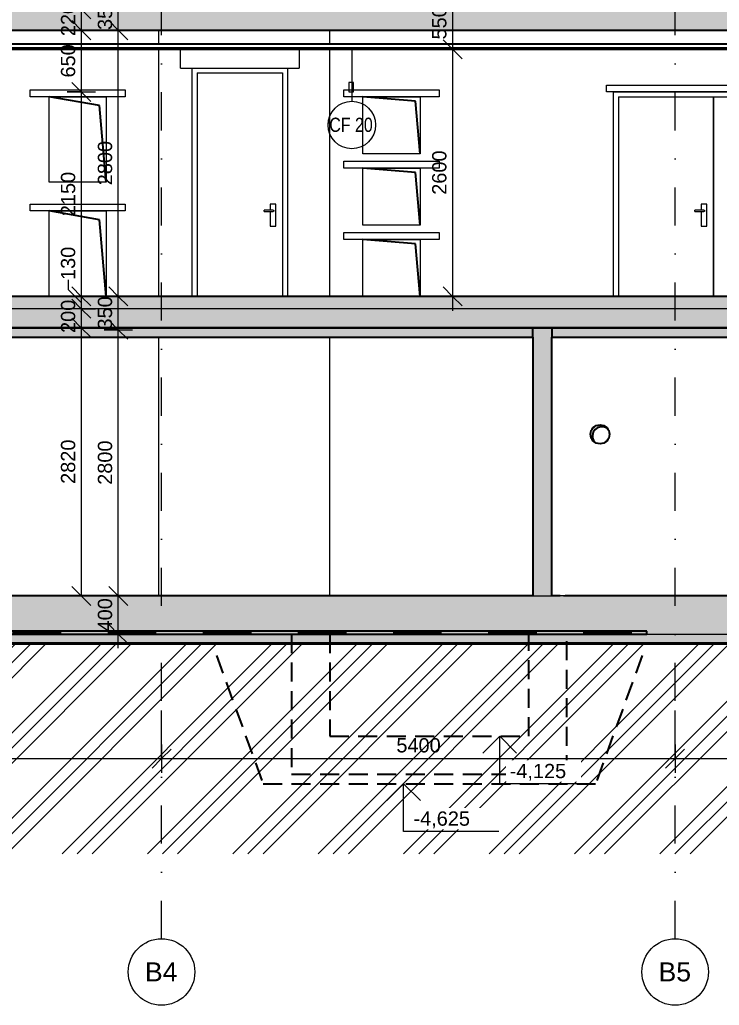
# Model space of a CAD drawing. Header units: millimetres. Extents: x -10201 to 171407, y -8645 to 72638.
# Drawn here: x 5682 to 13037, y -6954 to 3410 of the extents above; entities that cross this region are included whole.
import ezdxf

# ---------------------------------------------------------------- set-up
doc = ezdxf.new("R2010")
doc.units = ezdxf.units.MM
for name, pattern in [('HA_Dash_3mm-S1mm', [300, 200, -100]), ('HA_DashDot_10mm-S3mm', [1000, 400, -300, 0, -300]), ('HA_Dot-S4mm', [400, 0, -400])]:
    doc.linetypes.add(name, pattern=pattern)
for name, color, linetype, lineweight in [('A-____-____-DIMS', 9, 'Continuous', 5), ('A-____-____-DIMS-100', 9, 'Continuous', 5), ('A-CLNG-____-IDEN', 9, 'Continuous', 9), ('A-CLNG-____-MCUT', 9, 'Continuous', 25), ('A-CLNG-____-PATT', 9, 'Continuous', 25), ('A-DETL-____-HDLN', 9, 'HA_Dash_3mm-S1mm', 25), ('A-DETL-____-WIDE', 9, 'Continuous', 40), ('A-DETL-GENF-OTLN', 9, 'Continuous', 9), ('A-DOOR-____-OTLN', 9, 'Continuous', 9), ('A-DOOR-FRAM-OTLN', 9, 'Continuous', 9), ('A-FLOR-____-MCUT', 9, 'Continuous', 25), ('A-FLOR-____-PATT', 9, 'Continuous', 25), ('A-FLOR-LEVL-OTLN', 9, 'Continuous', 9), ('A-GENM-____-OTLN', 9, 'Continuous', 9), ('A-WALL-____-MCUT', 9, 'Continuous', 25), ('A-WALL-____-OTLN', 9, 'Continuous', 9), ('A-WALL-____-PATT', 9, 'Continuous', 25), ('C-PRKG-____-OTLN', 9, 'Continuous', 9), ('G-____-____-DIMS', 9, 'Continuous', 5), ('I-WALL-____-MCUT', 9, 'Continuous', 25), ('I-WALL-____-OTLN', 9, 'Continuous', 9), ('S-BEAM-____-OTLN', 9, 'Continuous', 9), ('S-GRID-____-IDEN', 9, 'Continuous', 9), ('S-GRID-____-OTLN', 9, 'Continuous', 5)]:
    doc.layers.add(name, color=color, linetype=linetype, lineweight=lineweight)
doc.styles.add('Arial', font='arial.ttf', dxfattribs={"height": 200})
doc.styles.add('Arial_1', font='arial.ttf', dxfattribs={"height": 150})
doc.styles.add('Arial_3', font='arial.ttf', dxfattribs={"width": 0.8, "height": 150})
doc.dimstyles.new('Inner_Dimensions', dxfattribs={"dimscale": 304.8, "dimtxt": 153.03891, "dimasz": 0.656168, "dimexe": 0.492126, "dimexo": 0.0625, "dimgap": 0.065617, "dimtad": 1, "dimdec": 0, "dimzin": 0, "dimdsep": 46, "dimtxsty": 'Arial_1', "dimblk1": 'OBLIQUE', "dimblk2": 'OBLIQUE', "dimsah": 1, "dimcen": 0.09, "dimdle": 0.492126, "dimazin": 0, "dimtfac": 1, "dimtdec": 4, "dimtix": 1, "dimtmove": 0, "dimatfit": 3, "dimfxl": 0.492126, "dimfxlon": 1, "dimtvp": 1, "dimtolj": 1, "dimtzin": 0, "dimlwd": 9, "dimlwe": 9, "dimarcsym": 2})
doc.dimstyles.new('Inner_Dimensions_1', dxfattribs={"dimscale": 304.8, "dimtxt": 153.03891, "dimasz": 0.656168, "dimexe": 0.492126, "dimexo": 0.0625, "dimgap": 0.065617, "dimtad": 1, "dimdec": 0, "dimzin": 0, "dimdsep": 46, "dimtxsty": 'Arial_1', "dimblk1": 'OBLIQUE', "dimblk2": 'OBLIQUE', "dimsah": 1, "dimcen": 0.09, "dimdle": 0.492126, "dimazin": 0, "dimtfac": 1, "dimtdec": 4, "dimtix": 1, "dimtmove": 1, "dimatfit": 3, "dimfxl": 0.492126, "dimfxlon": 1, "dimtvp": 1, "dimtolj": 1, "dimtzin": 0, "dimlwd": 9, "dimlwe": 9, "dimarcsym": 2})
doc.dimstyles.new('Inner_Dimensions_2', dxfattribs={"dimscale": 304.8, "dimtxt": 153.03891, "dimasz": 0.656168, "dimexe": 0.492126, "dimexo": 0.0625, "dimgap": 0.065617, "dimtad": 1, "dimdec": 0, "dimzin": 0, "dimdsep": 46, "dimtxsty": 'Arial_1', "dimblk1": 'OBLIQUE', "dimblk2": 'OBLIQUE', "dimsah": 1, "dimcen": 0.09, "dimdle": 0.492126, "dimazin": 0, "dimtfac": 1, "dimtdec": 4, "dimtix": 1, "dimtmove": 2, "dimatfit": 3, "dimfxl": 0.492126, "dimfxlon": 1, "dimtvp": 1, "dimtolj": 1, "dimtzin": 0, "dimlwd": 9, "dimlwe": 9, "dimarcsym": 2})
pattern_1 = [(0, (-5348.04, 1865.4), (117.188, 67.658), [78.125, -156.25]), (120, (-5348.04, 1865.4), (-117.18705, 67.65792), [78.125, -156.25]), (60, (-5348.04, 1865.4), (0.00045, 135.31679), [0, -156.25, 78.125, 0])]

# ---------------------------------------------------------------- blocks, each defined once
blk = doc.blocks.new('HA_DR_Double_Swing_Solid - In_OBJ_1500x2100_1000-1827100-ŘEZ B-B OBJEKT B')
at = {"layer": 'A-DOOR-____-OTLN', "color": 250}
for p, q in [((12976, 500), (12976, 2600)), ((12976, 2600), (12976, 500)), ((12906, 1470), (12846, 1470)), ((12846, 1470), (12846, 1407)), ((12906, 1240), (12906, 1470)), ((12876, 1408), (12781, 1408)), ((12781, 1400), (12781, 1408)), ((12781, 1393), (12781, 1400)), ((12781, 1393), (12876, 1393)), ((12846, 1393), (12846, 1240)), ((12846, 1240), (12906, 1240))]:
    blk.add_line(p, q, dxfattribs=at)
for points, knots in [([(12876, 1408), (12876, 1408), (12876, 1407), (12877, 1407), (12877, 1407), (12878, 1407), (12878, 1407), (12879, 1407), (12879, 1407), (12879, 1406), (12880, 1406), (12880, 1406), (12881, 1405), (12881, 1405), (12882, 1404), (12882, 1404), (12883, 1403), (12883, 1402), (12883, 1401), (12883, 1400)], [0.5, 0.5, 0.5, 0.5, 0.5208333, 0.5416667, 0.5625, 0.5833333, 0.6041667, 0.625, 0.6458333, 0.6666667, 0.6875, 0.7083333, 0.75, 0.7708333, 0.7916667, 0.8333333, 0.875, 0.9166667, 1, 1, 1, 1]), ([(12883, 1400), (12883, 1399), (12883, 1398), (12883, 1397), (12882, 1396), (12882, 1396), (12881, 1395), (12881, 1395), (12880, 1394), (12880, 1394), (12879, 1393), (12879, 1393), (12878, 1393), (12878, 1393), (12877, 1393), (12877, 1393), (12876, 1393), (12876, 1393), (12876, 1393)], [0, 0, 0, 0, 0.0833333, 0.125, 0.1666667, 0.2083333, 0.2291667, 0.25, 0.2916667, 0.3333333, 0.3541667, 0.375, 0.3958333, 0.4166667, 0.4375, 0.4583333, 0.4791667, 0.5, 0.5, 0.5, 0.5])]:
    blk.add_open_spline(points, degree=3, knots=knots, dxfattribs=at)
at = {"layer": 'A-DOOR-FRAM-OTLN', "color": 250}
for p, q in [((11926, 500), (11926, 2650)), ((13526, 2650), (11926, 2650)), ((11976, 2600), (11976, 500)), ((11976, 2600), (13476, 2600)), ((13476, 2600), (13476, 500)), ((13526, 500), (13526, 2650))]:
    blk.add_line(p, q, dxfattribs=at)
blk = doc.blocks.new('HA_DR_Single_Swing_Solid_ButtFrame - In_FAS_900x2350_Unik-2005942-ŘEZ B-B OBJEKT B')
at = {"layer": 'A-DOOR-____-OTLN', "color": 250}
for p, q in [((8376, 1470), (8316, 1470)), ((8316, 1470), (8316, 1407)), ((8376, 1240), (8376, 1470)), ((8346, 1408), (8251, 1408)), ((8251, 1400), (8251, 1408)), ((8251, 1393), (8251, 1400)), ((8251, 1393), (8346, 1393)), ((8316, 1393), (8316, 1240)), ((8316, 1240), (8376, 1240))]:
    blk.add_line(p, q, dxfattribs=at)
for points, knots in [([(8346, 1408), (8346, 1408), (8346, 1407), (8347, 1407), (8347, 1407), (8348, 1407), (8348, 1407), (8349, 1407), (8349, 1407), (8349, 1406), (8350, 1406), (8350, 1406), (8351, 1405), (8351, 1405), (8352, 1404), (8352, 1404), (8353, 1403), (8353, 1402), (8353, 1401), (8353, 1400)], [0.5, 0.5, 0.5, 0.5, 0.5208333, 0.5416667, 0.5625, 0.5833333, 0.6041667, 0.625, 0.6458333, 0.6666667, 0.6875, 0.7083333, 0.75, 0.7708333, 0.7916667, 0.8333333, 0.875, 0.9166667, 1, 1, 1, 1]), ([(8353, 1400), (8353, 1399), (8353, 1398), (8353, 1397), (8352, 1396), (8352, 1396), (8351, 1395), (8351, 1395), (8350, 1394), (8350, 1394), (8349, 1393), (8349, 1393), (8348, 1393), (8348, 1393), (8347, 1393), (8347, 1393), (8346, 1393), (8346, 1393), (8346, 1393)], [0, 0, 0, 0, 0.0833333, 0.125, 0.1666667, 0.2083333, 0.2291667, 0.25, 0.2916667, 0.3333333, 0.3541667, 0.375, 0.3958333, 0.4166667, 0.4375, 0.4583333, 0.4791667, 0.5, 0.5, 0.5, 0.5])]:
    blk.add_open_spline(points, degree=3, knots=knots, dxfattribs=at)
at = {"layer": 'A-DOOR-FRAM-OTLN', "color": 250}
for p, q in [((7546, 2850), (7546, 500)), ((7546, 2850), (8446, 2850)), ((8446, 2850), (8446, 500))]:
    blk.add_line(p, q, dxfattribs=at)
blk = doc.blocks.new('TB_Porotherm KP11_5_1750mm - TB_Porotherm KP11_5_1750mm-1925687-ŘEZ B-B OBJEKT B')
at = {"layer": 'A-GENM-____-OTLN', "color": 250}
for p, q in [((11851, 2650), (11851, 2721)), ((11851, 2721), (13601, 2721)), ((13601, 2721), (13601, 2650)), ((13601, 2650), (11851, 2650))]:
    blk.add_line(p, q, dxfattribs=at)
blk = doc.blocks.new('TB_Porotherm KP11_5_1000mm - TB_Porotherm KP11_5_1000mm-V21-ŘEZ B-B OBJEKT B')
at = {"layer": 'A-GENM-____-OTLN', "color": 250}
for p, q in [((9091, 2600), (9091, 2671)), ((9091, 2671), (10091, 2671)), ((10091, 2600), (9091, 2600)), ((10091, 2671), (10091, 2600))]:
    blk.add_line(p, q, dxfattribs=at)
blk = doc.blocks.new('HA_SFR_Wood_Rectangle - 50x100 JAKL-1933253-ŘEZ B-B OBJEKT B')
at = {"layer": 'S-BEAM-____-OTLN', "color": 250}
for p, q in [((9191, 2750), (9141, 2750)), ((9141, 2750), (9141, 2650)), ((9191, 2650), (9191, 2750)), ((9141, 2650), (9191, 2650))]:
    blk.add_line(p, q, dxfattribs=at)
blk = doc.blocks.new('TB_Porotherm KP7_1250mm - TB_Porotherm KP7_1250mm-V33-ŘEZ B-B OBJEKT B')
at = {"layer": 'A-GENM-____-OTLN', "color": 250}
for p, q in [((7371, 2900), (7371, 3100)), ((8621, 3100), (8621, 2900)), ((7371, 2900), (8621, 2900))]:
    blk.add_line(p, q, dxfattribs=at)
blk = doc.blocks.new('HA_GM_Opening_Rectangle_WallBased - Default-2069058-ŘEZ B-B OBJEKT B')
at = {"layer": 'A-DETL-GENF-OTLN', "color": 50, "lineweight": 25}
for p, q in [((6520, 2507), (5991, 2600)), ((6591, 1700), (6520, 2507))]:
    blk.add_line(p, q, dxfattribs=at)
blk = doc.blocks.new('HA_GM_Opening_Rectangle_WallBased - Default-2069226-ŘEZ B-B OBJEKT B')
at = {"layer": 'A-DETL-GENF-OTLN', "color": 50, "lineweight": 25}
for p, q in [((6520, 1307), (5991, 1400)), ((6591, 500), (6520, 1307))]:
    blk.add_line(p, q, dxfattribs=at)
blk = doc.blocks.new('HA_GM_Opening_Rectangle_WallBased - Default-2071585-ŘEZ B-B OBJEKT B')
at = {"layer": 'A-DETL-GENF-OTLN', "color": 50, "lineweight": 25}
for p, q in [((9842, 1052), (9291, 1100)), ((9891, 500), (9842, 1052))]:
    blk.add_line(p, q, dxfattribs=at)
blk = doc.blocks.new('HA_GM_Opening_Rectangle_WallBased - Default-2071709-ŘEZ B-B OBJEKT B')
at = {"layer": 'A-DETL-GENF-OTLN', "color": 50, "lineweight": 25}
for p, q in [((9842, 1802), (9291, 1850)), ((9891, 1250), (9842, 1802))]:
    blk.add_line(p, q, dxfattribs=at)
blk = doc.blocks.new('HA_GM_Opening_Rectangle_WallBased - Default-2071967-ŘEZ B-B OBJEKT B')
at = {"layer": 'A-DETL-GENF-OTLN', "color": 50, "lineweight": 25}
for p, q in [((9842, 2552), (9291, 2600)), ((9891, 2000), (9842, 2552))]:
    blk.add_line(p, q, dxfattribs=at)
blk = doc.blocks.new('185-01_OBJEKT B_Central_rvt-1-ŘEZ B-B OBJEKT B')
at = {"layer": 'A-FLOR-____-PATT', "lineweight": 9}
for points in [[(7022, 3300), (20721, 3300), (20721, 3520), (-6739, 3520), (-6739, 3300), (6475, 3300)], [(21081, 170), (21081, 370), (-6739, 370), (-6739, 170), (20695, 170)]]:
    blk.add_hatch(color=254, dxfattribs=at).paths.add_polyline_path(points)
at = {"layer": 'A-FLOR-____-PATT', "lineweight": 5}
h = blk.add_hatch(color=7, dxfattribs=at)
h.paths.add_polyline_path([(-6229, 370), (16996, 370), (16996, 500), (-6229, 500), (-6229, 388)])
h.paths.add_polyline_path([(20695, 370), (20721, 370), (20721, 500), (17111, 500), (17111, 370), (20148, 370)])
at = {"layer": 'A-CLNG-____-MCUT', "color": 50}
for p, q in [((15146, 3152), (3201, 3152)), ((3201, 3100), (15146, 3100))]:
    blk.add_line(p, q, dxfattribs=at)
at = {"layer": 'A-CLNG-____-MCUT', "color": 250, "lineweight": 9}
blk.add_line((15146, 3116), (3201, 3116), dxfattribs=at)
at = {"layer": 'A-FLOR-____-MCUT', "color": 50}
for p, q in [((3201, 3300), (15146, 3300)), ((16996, 500), (-6229, 500)), ((-6739, 170), (14806, 170))]:
    blk.add_line(p, q, dxfattribs=at)
at = {"layer": 'A-FLOR-____-MCUT', "color": 250, "lineweight": 9}
blk.add_line((16996, 370), (-6229, 370), dxfattribs=at)
at = {"layer": 'A-WALL-____-OTLN', "color": 250}
for p, q in [((7496, 500), (7496, 2900)), ((7496, 2900), (8496, 2900)), ((8496, 2900), (8496, 500))]:
    blk.add_line(p, q, dxfattribs=at)
at = {"layer": 'I-WALL-____-OTLN', "color": 250}
for p, q in [((7141, 3300), (7141, 3152)), ((8941, 3152), (8941, 3300)), ((7141, 3100), (7141, 500)), ((8941, 500), (8941, 3100)), ((5991, 1700), (5991, 2600)), ((5991, 2600), (6591, 2600)), ((6591, 2600), (6591, 1700)), ((9291, 2000), (9291, 2600)), ((9291, 2600), (9891, 2600)), ((9891, 2600), (9891, 2000)), ((11926, 500), (11926, 2650)), ((11926, 2650), (13526, 2650)), ((9891, 2000), (9291, 2000)), ((9291, 1250), (9291, 1850)), ((9291, 1850), (9891, 1850)), ((9891, 1850), (9891, 1250)), ((6591, 1700), (5991, 1700)), ((5991, 500), (5991, 1400)), ((5991, 1400), (6591, 1400)), ((6591, 1400), (6591, 500)), ((9891, 1250), (9291, 1250)), ((9291, 500), (9291, 1100)), ((9291, 1100), (9891, 1100)), ((9891, 1100), (9891, 500))]:
    blk.add_line(p, q, dxfattribs=at)
at = {"layer": 'A-DOOR-____-OTLN', "color": 250, "lineweight": 9}
for name in ['HA_DR_Single_Swing_Solid_ButtFrame - In_FAS_900x2350_Unik-2005942-ŘEZ B-B OBJEKT B', 'HA_DR_Double_Swing_Solid - In_OBJ_1500x2100_1000-1827100-ŘEZ B-B OBJEKT B']:
    blk.add_blockref(name, (0, 0), dxfattribs=at)
at = {"layer": 'A-GENM-____-OTLN', "color": 250, "lineweight": 9}
for name, p in [('TB_Porotherm KP7_1250mm - TB_Porotherm KP7_1250mm-V33-ŘEZ B-B OBJEKT B', (0, 0)), ('TB_Porotherm KP11_5_1750mm - TB_Porotherm KP11_5_1750mm-1925687-ŘEZ B-B OBJEKT B', (0, 0)), ('TB_Porotherm KP11_5_1000mm - TB_Porotherm KP11_5_1000mm-V21-ŘEZ B-B OBJEKT B', (-3300, 0)), ('HA_GM_Opening_Rectangle_WallBased - Default-2069058-ŘEZ B-B OBJEKT B', (0, 0)), ('TB_Porotherm KP11_5_1000mm - TB_Porotherm KP11_5_1000mm-V21-ŘEZ B-B OBJEKT B', (0, 0)), ('HA_GM_Opening_Rectangle_WallBased - Default-2071967-ŘEZ B-B OBJEKT B', (0, 0)), ('TB_Porotherm KP11_5_1000mm - TB_Porotherm KP11_5_1000mm-V21-ŘEZ B-B OBJEKT B', (0, -750)), ('HA_GM_Opening_Rectangle_WallBased - Default-2071709-ŘEZ B-B OBJEKT B', (0, 0)), ('TB_Porotherm KP11_5_1000mm - TB_Porotherm KP11_5_1000mm-V21-ŘEZ B-B OBJEKT B', (-3300, -1200)), ('HA_GM_Opening_Rectangle_WallBased - Default-2069226-ŘEZ B-B OBJEKT B', (0, 0)), ('TB_Porotherm KP11_5_1000mm - TB_Porotherm KP11_5_1000mm-V21-ŘEZ B-B OBJEKT B', (0, -1500)), ('HA_GM_Opening_Rectangle_WallBased - Default-2071585-ŘEZ B-B OBJEKT B', (0, 0))]:
    blk.add_blockref(name, p, dxfattribs=at)
at = {"layer": 'S-BEAM-____-OTLN', "color": 250, "lineweight": 9}
blk.add_blockref('HA_SFR_Wood_Rectangle - 50x100 JAKL-1933253-ŘEZ B-B OBJEKT B', (0, 0), dxfattribs=at)
blk = doc.blocks.new('HA_PA_Perpendicular_SingleStall - Generic-1377250-ŘEZ B-B OBJEKT B')
at = {"layer": 'C-PRKG-____-OTLN', "lineweight": 5}
for p, q in [((-6054, -2645), (-6104, -2645)), ((-6104, -2645), (-6104, -2650)), ((-6104, -2650), (-6054, -2650)), ((-6054, -2650), (-6054, -2645)), ((-6054, -2645), (-3604, -2645)), ((-3604, -2645), (-3554, -2645)), ((-3604, -2645), (-3604, -2650)), ((-3554, -2650), (-3604, -2650)), ((-3554, -2650), (-3554, -2645))]:
    blk.add_line(p, q, dxfattribs=at)
blk = doc.blocks.new('HA_PA_Perpendicular_SingleStall - Generic-1377502-ŘEZ B-B OBJEKT B')
at = {"layer": 'C-PRKG-____-OTLN', "lineweight": 5}
for p, q in [((1696, -2645), (1746, -2645)), ((1696, -2645), (1696, -2650)), ((1746, -2650), (1696, -2650)), ((1746, -2645), (2926, -2645)), ((1746, -2650), (1746, -2645)), ((2976, -2645), (2926, -2645)), ((2926, -2645), (2926, -2650)), ((2926, -2650), (2976, -2650)), ((2976, -2650), (2976, -2645))]:
    blk.add_line(p, q, dxfattribs=at)
blk = doc.blocks.new('HA_GM_Opening_Circle_WallBased - Default-2291619-ŘEZ B-B OBJEKT B')
at = {"layer": 'A-DETL-GENF-OTLN', "lineweight": 25}
blk.add_circle((2698, -950), 100, dxfattribs=at)
blk.add_arc((2718, -970), 100, 53.1301, 216.8699, dxfattribs=at)
blk = doc.blocks.new('Grid - Radius 3_5mm-353793-ŘEZ B-B OBJEKT B')
at = {"layer": 'S-GRID-____-IDEN'}
blk.add_circle((-6477, -6604), 350, dxfattribs=at)
blk = doc.blocks.new('DIMBLOCK1-ŘEZ B-B OBJEKT B')
at = {"layer": 'A-____-____-DIMS-100', "lineweight": 9}
for p, q in [((6718, -2650), (6618, -2550)), ((6568, -2650), (6868, -2650)), ((6718, -2650), (6568, -2650)), ((6718, -3200), (6718, -2650)), ((6718, -2650), (6818, -2750)), ((6718, -3050), (6618, -2950)), ((6568, -3050), (6868, -3050)), ((6718, -3050), (6568, -3050)), ((6718, -3050), (6818, -3150))]:
    blk.add_line(p, q, dxfattribs=at)
at = {"layer": 'A-____-____-DIMS-100', "color": 0, "lineweight": 9, "insert": (6503, -3023), "char_height": 150, "width": 415.32, "attachment_point": 1, "rotation": 90, "line_spacing_factor": 0.941778, "style": 'Arial_1'}
blk.add_mtext('400', dxfattribs=at)
blk = doc.blocks.new('_Oblique')
at = {"color": 0, "linetype": 'ByBlock', "lineweight": -2}
blk.add_line((-0.5, -0.5), (0.5, 0.5), dxfattribs=at)
blk = doc.blocks.new('DIMBLOCK2-ŘEZ B-B OBJEKT B')
at = {"layer": 'A-____-____-DIMS-100', "lineweight": 9}
for p, q in [((6718, 150), (6618, 250)), ((6568, 150), (6868, 150)), ((6718, 150), (6568, 150)), ((6718, -2650), (6718, 150)), ((6718, 150), (6818, 50)), ((6718, -2650), (6618, -2550)), ((6568, -2650), (6868, -2650)), ((6718, -2650), (6568, -2650)), ((6718, -2650), (6818, -2750))]:
    blk.add_line(p, q, dxfattribs=at)
at = {"layer": 'A-____-____-DIMS-100', "color": 0, "lineweight": 9, "insert": (6503, -1481), "char_height": 150, "width": 553.77, "attachment_point": 1, "rotation": 90, "line_spacing_factor": 0.941778, "style": 'Arial_1'}
blk.add_mtext('2800', dxfattribs=at)
blk = doc.blocks.new('DIMBLOCK3-ŘEZ B-B OBJEKT B')
at = {"layer": 'A-____-____-DIMS-100', "lineweight": 9}
for p, q in [((6718, 500), (6618, 600)), ((6568, 500), (6868, 500)), ((6718, 500), (6568, 500)), ((6718, 150), (6718, 500)), ((6718, 500), (6818, 400)), ((6718, 150), (6618, 250)), ((6568, 150), (6868, 150)), ((6718, 150), (6568, 150)), ((6718, 150), (6818, 50))]:
    blk.add_line(p, q, dxfattribs=at)
at = {"layer": 'A-____-____-DIMS-100', "color": 0, "lineweight": 9, "insert": (6503, 152), "char_height": 150, "width": 415.32, "attachment_point": 1, "rotation": 90, "line_spacing_factor": 0.941778, "style": 'Arial_1'}
blk.add_mtext('350', dxfattribs=at)
blk = doc.blocks.new('DIMBLOCK4-ŘEZ B-B OBJEKT B')
at = {"layer": 'A-____-____-DIMS-100', "lineweight": 9}
for p, q in [((6718, 3300), (6618, 3400)), ((6568, 3300), (6868, 3300)), ((6718, 3300), (6568, 3300)), ((6718, 500), (6718, 3300)), ((6718, 3300), (6818, 3200)), ((6718, 500), (6618, 600)), ((6568, 500), (6868, 500)), ((6718, 500), (6568, 500)), ((6718, 500), (6818, 400))]:
    blk.add_line(p, q, dxfattribs=at)
at = {"layer": 'A-____-____-DIMS-100', "color": 0, "lineweight": 9, "insert": (6503, 1669), "char_height": 150, "width": 553.77, "attachment_point": 1, "rotation": 90, "line_spacing_factor": 0.941778, "style": 'Arial_1'}
blk.add_mtext('2800', dxfattribs=at)
blk = doc.blocks.new('DIMBLOCK5-ŘEZ B-B OBJEKT B')
at = {"layer": 'A-____-____-DIMS-100', "lineweight": 9}
for p, q in [((6718, 3650), (6618, 3750)), ((6568, 3650), (6868, 3650)), ((6718, 3650), (6568, 3650)), ((6718, 3300), (6718, 3650)), ((6718, 3650), (6818, 3550)), ((6718, 3300), (6618, 3400)), ((6568, 3300), (6868, 3300)), ((6718, 3300), (6568, 3300)), ((6718, 3300), (6818, 3200))]:
    blk.add_line(p, q, dxfattribs=at)
at = {"layer": 'A-____-____-DIMS-100', "color": 0, "lineweight": 9, "insert": (6503, 3302), "char_height": 150, "width": 415.32, "attachment_point": 1, "rotation": 90, "line_spacing_factor": 0.941778, "style": 'Arial_1'}
blk.add_mtext('350', dxfattribs=at)
blk = doc.blocks.new('DIMBLOCK14-ŘEZ B-B OBJEKT B')
at = {"layer": 'A-____-____-DIMS-100', "lineweight": 9}
for p, q in [((6329, 3520), (6229, 3620)), ((6479, 3520), (6179, 3520)), ((6329, 3520), (6329, 3300)), ((6329, 3520), (6429, 3420)), ((6329, 3520), (6479, 3520)), ((6329, 3300), (6229, 3400)), ((6479, 3300), (6179, 3300)), ((6329, 3300), (6429, 3200)), ((6329, 3300), (6479, 3300))]:
    blk.add_line(p, q, dxfattribs=at)
at = {"layer": 'A-____-____-DIMS-100', "color": 0, "lineweight": 9, "insert": (6115, 3237), "char_height": 150, "width": 415.32, "attachment_point": 1, "rotation": 90, "line_spacing_factor": 0.941778, "style": 'Arial_1'}
blk.add_mtext('220', dxfattribs=at)
blk = doc.blocks.new('DIMBLOCK15-ŘEZ B-B OBJEKT B')
at = {"layer": 'A-____-____-DIMS-100', "lineweight": 9}
for p, q in [((6329, 3300), (6229, 3400)), ((6479, 3300), (6179, 3300)), ((6329, 3300), (6329, 2650)), ((6329, 3300), (6429, 3200)), ((6329, 3300), (6479, 3300)), ((6329, 2650), (6229, 2750)), ((6179, 2650), (6479, 2650)), ((6329, 2650), (6179, 2650)), ((6329, 2650), (6429, 2550))]:
    blk.add_line(p, q, dxfattribs=at)
at = {"layer": 'A-____-____-DIMS-100', "color": 0, "lineweight": 9, "insert": (6115, 2802), "char_height": 150, "width": 415.32, "attachment_point": 1, "rotation": 90, "line_spacing_factor": 0.941778, "style": 'Arial_1'}
blk.add_mtext('650', dxfattribs=at)
blk = doc.blocks.new('DIMBLOCK16-ŘEZ B-B OBJEKT B')
at = {"layer": 'A-____-____-DIMS-100', "lineweight": 9}
for p, q in [((6329, 2650), (6229, 2750)), ((6179, 2650), (6479, 2650)), ((6329, 2650), (6179, 2650)), ((6329, 2650), (6329, 500)), ((6329, 2650), (6429, 2550)), ((6329, 500), (6229, 600)), ((6479, 500), (6179, 500)), ((6329, 500), (6429, 400)), ((6329, 500), (6479, 500))]:
    blk.add_line(p, q, dxfattribs=at)
at = {"layer": 'A-____-____-DIMS-100', "color": 0, "lineweight": 9, "insert": (6115, 1344), "char_height": 150, "width": 553.77, "attachment_point": 1, "rotation": 90, "line_spacing_factor": 0.941778, "style": 'Arial_1'}
blk.add_mtext('2150', dxfattribs=at)
blk = doc.blocks.new('DIMBLOCK17-ŘEZ B-B OBJEKT B')
at = {"layer": 'A-____-____-DIMS-100', "lineweight": 9}
for p, q in [((6192, 673), (6192, 573)), ((6192, 573), (6329, 435)), ((6329, 500), (6229, 600)), ((6479, 500), (6179, 500)), ((6329, 370), (6229, 470)), ((6329, 500), (6329, 370)), ((6329, 500), (6429, 400)), ((6329, 500), (6479, 500)), ((6479, 370), (6179, 370)), ((6329, 370), (6429, 270)), ((6329, 370), (6479, 370))]:
    blk.add_line(p, q, dxfattribs=at)
at = {"layer": 'A-____-____-DIMS-100', "color": 0, "lineweight": 9, "insert": (6115, 673), "char_height": 150, "width": 415.32, "attachment_point": 1, "rotation": 90, "line_spacing_factor": 0.941778, "style": 'Arial_1'}
blk.add_mtext('130', dxfattribs=at)
blk = doc.blocks.new('DIMBLOCK18-ŘEZ B-B OBJEKT B')
at = {"layer": 'A-____-____-DIMS-100', "lineweight": 9}
for p, q in [((6329, 370), (6229, 470)), ((6479, 370), (6179, 370)), ((6329, 370), (6329, 170)), ((6329, 370), (6429, 270)), ((6329, 370), (6479, 370)), ((6329, 170), (6229, 270)), ((6479, 170), (6179, 170)), ((6329, 170), (6429, 70)), ((6329, 170), (6479, 170))]:
    blk.add_line(p, q, dxfattribs=at)
at = {"layer": 'A-____-____-DIMS-100', "color": 0, "lineweight": 9, "insert": (6115, 116), "char_height": 150, "width": 415.32, "attachment_point": 1, "rotation": 90, "line_spacing_factor": 0.941778, "style": 'Arial_1'}
blk.add_mtext('200', dxfattribs=at)
blk = doc.blocks.new('DIMBLOCK19-ŘEZ B-B OBJEKT B')
at = {"layer": 'A-____-____-DIMS-100', "lineweight": 9}
for p, q in [((6329, 170), (6229, 270)), ((6479, 170), (6179, 170)), ((6329, 170), (6329, -2650)), ((6329, 170), (6429, 70)), ((6329, 170), (6479, 170)), ((6329, -2650), (6229, -2550)), ((6479, -2650), (6179, -2650)), ((6329, -2650), (6429, -2750)), ((6329, -2650), (6479, -2650))]:
    blk.add_line(p, q, dxfattribs=at)
at = {"layer": 'A-____-____-DIMS-100', "color": 0, "lineweight": 9, "insert": (6115, -1471), "char_height": 150, "width": 553.77, "attachment_point": 1, "rotation": 90, "line_spacing_factor": 0.941778, "style": 'Arial_1'}
blk.add_mtext('2820', dxfattribs=at)
blk = doc.blocks.new('DIMBLOCK28-ŘEZ B-B OBJEKT B')
at = {"layer": 'A-____-____-DIMS-100', "lineweight": 9}
for p, q in [((1773, -4210), (1773, -4510)), ((1773, -4360), (1773, -4210)), ((7173, -4210), (7173, -4510)), ((7173, -4360), (7173, -4210)), ((1773, -4360), (1873, -4260)), ((7173, -4360), (7273, -4260)), ((1773, -4360), (1673, -4460)), ((1773, -4360), (7173, -4360)), ((7173, -4360), (7073, -4460))]:
    blk.add_line(p, q, dxfattribs=at)
at = {"layer": 'A-____-____-DIMS-100', "color": 0, "lineweight": 9, "insert": (4242, -4145), "char_height": 150, "width": 553.77, "attachment_point": 1, "line_spacing_factor": 0.941778, "style": 'Arial_1'}
blk.add_mtext('5400', dxfattribs=at)
blk = doc.blocks.new('DIMBLOCK29-ŘEZ B-B OBJEKT B')
at = {"layer": 'A-____-____-DIMS-100', "lineweight": 9}
for p, q in [((7173, -4210), (7173, -4510)), ((7173, -4360), (7173, -4210)), ((12573, -4210), (12573, -4510)), ((12573, -4360), (12573, -4210)), ((7173, -4360), (7273, -4260)), ((12573, -4360), (12673, -4260)), ((7173, -4360), (7073, -4460)), ((7173, -4360), (12573, -4360)), ((12573, -4360), (12473, -4460))]:
    blk.add_line(p, q, dxfattribs=at)
at = {"layer": 'A-____-____-DIMS-100', "color": 0, "lineweight": 9, "insert": (9642, -4145), "char_height": 150, "width": 553.77, "attachment_point": 1, "line_spacing_factor": 0.941778, "style": 'Arial_1'}
blk.add_mtext('5400', dxfattribs=at)
blk = doc.blocks.new('DIMBLOCK30-ŘEZ B-B OBJEKT B')
at = {"layer": 'A-____-____-DIMS-100', "lineweight": 9}
for p, q in [((12573, -4210), (12573, -4510)), ((12573, -4360), (12573, -4210)), ((15273, -4210), (15273, -4510)), ((15273, -4360), (15273, -4210)), ((12573, -4360), (12673, -4260)), ((15273, -4360), (15373, -4260)), ((12573, -4360), (12473, -4460)), ((12573, -4360), (15273, -4360)), ((15273, -4360), (15173, -4460))]:
    blk.add_line(p, q, dxfattribs=at)
at = {"layer": 'A-____-____-DIMS-100', "color": 0, "lineweight": 9, "insert": (13692, -4145), "char_height": 150, "width": 553.77, "attachment_point": 1, "line_spacing_factor": 0.941778, "style": 'Arial_1'}
blk.add_mtext('2700', dxfattribs=at)
blk = doc.blocks.new('Spot Elevations - Flipped-794089-ŘEZ B-B OBJEKT B')
at = {"layer": 'G-____-____-DIMS', "lineweight": 9}
for p, q in [((-4702, -3227), (-4525, -3050)), ((-4525, -3050), (-4348, -3227)), ((-4525, -3550), (-4525, -3050)), ((-3525, -3550), (-4525, -3550))]:
    blk.add_line(p, q, dxfattribs=at)
blk = doc.blocks.new('HA_Tag_Ceiling - Group _ Type Mark-1822524-ŘEZ B-B OBJEKT B')
at = {"layer": 'A-CLNG-____-IDEN'}
blk.add_line((19481, 5453), (19496, 5538), dxfattribs=at)
blk.add_circle((19731, 5453), 250, dxfattribs=at)
blk = doc.blocks.new('DIMBLOCK51-ŘEZ B-B OBJEKT B')
at = {"layer": 'A-____-____-DIMS-100', "lineweight": 9}
for p, q in [((10233, 3650), (10133, 3750)), ((10383, 3650), (10083, 3650)), ((10233, 3650), (10233, 3100)), ((10233, 3650), (10333, 3550)), ((10233, 3650), (10383, 3650)), ((10233, 3100), (10133, 3200)), ((10383, 3100), (10083, 3100)), ((10233, 3100), (10333, 3000)), ((10233, 3100), (10383, 3100))]:
    blk.add_line(p, q, dxfattribs=at)
at = {"layer": 'A-____-____-DIMS-100', "color": 0, "lineweight": 9, "insert": (10018, 3202), "char_height": 150, "width": 415.32, "attachment_point": 1, "rotation": 90, "line_spacing_factor": 0.941778, "style": 'Arial_1'}
blk.add_mtext('550', dxfattribs=at)
blk = doc.blocks.new('DIMBLOCK52-ŘEZ B-B OBJEKT B')
at = {"layer": 'A-____-____-DIMS-100', "lineweight": 9}
for p, q in [((10233, 3100), (10133, 3200)), ((10383, 3100), (10083, 3100)), ((10233, 3100), (10233, 350)), ((10233, 3100), (10333, 3000)), ((10233, 3100), (10383, 3100)), ((10233, 500), (10133, 600)), ((10383, 500), (10083, 500)), ((10233, 500), (10333, 400)), ((10233, 500), (10383, 500))]:
    blk.add_line(p, q, dxfattribs=at)
at = {"layer": 'A-____-____-DIMS-100', "color": 0, "lineweight": 9, "insert": (10018, 1569), "char_height": 150, "width": 553.77, "attachment_point": 1, "rotation": 90, "line_spacing_factor": 0.941778, "style": 'Arial_1'}
blk.add_mtext('2600', dxfattribs=at)

msp = doc.modelspace()

# ---------------------------------------------------------------- hatches: boundary and pattern name
at = {"layer": 'A-CLNG-____-PATT', "lineweight": 5}
h = msp.add_hatch(dxfattribs=at)
h.set_pattern_fill('FP_9', color=256, style=0, pattern_type=2)
h.set_pattern_definition(pattern_1)
h.paths.add_polyline_path([(11397, 70), (14805.7, 70), (14805.7, 170), (11275.7, 170), (11275.7, 70)])
h.paths.add_polyline_path([(-6104.5, 70), (2950.7, 70), (2950.7, 170), (-6489.3, 170), (-6489.3, 70)])
h.paths.add_polyline_path([(20830.7, 70), (20830.7, 170), (15605.7, 170), (15605.7, 70), (20147.7, 70)])
h = msp.add_hatch(dxfattribs=at)
h.set_pattern_fill('FP_9', color=256, style=0, pattern_type=2)
h.set_pattern_definition(pattern_1)
h.paths.add_polyline_path([(3200.7, 70), (11075.7, 70), (11075.7, 170), (3200.7, 170), (3200.7, 75.1)])
h = msp.add_hatch(dxfattribs=at)
h.set_pattern_fill('FP_10', color=256, angle=-270, style=0, pattern_type=2)
h.set_pattern_definition([(270, (7113.2, -3020), (1000, 6e-14), []), (270, (7103.2, -3020), (1000, 6e-14), []), (270, (7093.2, -3020), (1000, 6e-14), []), (270, (7083.2, -3020), (1000, 6e-14), []), (270, (7073.2, -3020), (1000, 6e-14), []), (270, (7063.2, -3020), (1000, 6e-14), []), (270, (7053.2, -3020), (1000, 6e-14), []), (270, (7043.2, -3020), (1000, 6e-14), []), (270, (7033.2, -3020), (1000, 6e-14), []), (270, (7023.2, -3020), (1000, 6e-14), []), (270, (7013.2, -3020), (1000, 6e-14), []), (270, (7003.2, -3020), (1000, 6e-14), []), (270, (6993.2, -3020), (1000, 6e-14), []), (270, (6983.2, -3020), (1000, 6e-14), []), (270, (6973.2, -3020), (1000, 6e-14), []), (270, (6963.2, -3020), (1000, 6e-14), []), (270, (6953.2, -3020), (1000, 6e-14), []), (270, (6943.2, -3020), (1000, 6e-14), []), (270, (6933.2, -3020), (1000, 6e-14), []), (270, (6923.2, -3020), (1000, 6e-14), []), (270, (6913.2, -3020), (1000, 6e-14), []), (270, (6903.2, -3020), (1000, 6e-14), []), (270, (6893.2, -3020), (1000, 6e-14), []), (270, (6883.2, -3020), (1000, 6e-14), []), (270, (6873.2, -3020), (1000, 6e-14), []), (270, (6863.2, -3020), (1000, 6e-14), []), (270, (6853.2, -3020), (1000, 6e-14), []), (270, (6843.2, -3020), (1000, 6e-14), []), (270, (6833.2, -3020), (1000, 6e-14), []), (270, (6823.2, -3020), (1000, 6e-14), []), (270, (6813.2, -3020), (1000, 6e-14), []), (270, (6803.2, -3020), (1000, 6e-14), []), (270, (6793.2, -3020), (1000, 6e-14), []), (270, (6783.2, -3020), (1000, 6e-14), []), (270, (6773.2, -3020), (1000, 6e-14), []), (270, (6763.2, -3020), (1000, 6e-14), []), (270, (6753.2, -3020), (1000, 6e-14), []), (270, (6743.2, -3020), (1000, 6e-14), []), (270, (6733.2, -3020), (1000, 6e-14), []), (270, (6723.2, -3020), (1000, 6e-14), []), (270, (6713.2, -3020), (1000, 6e-14), []), (270, (6703.2, -3020), (1000, 6e-14), []), (270, (6693.2, -3020), (1000, 6e-14), []), (270, (6683.2, -3020), (1000, 6e-14), []), (270, (6673.2, -3020), (1000, 6e-14), []), (270, (6663.2, -3020), (1000, 6e-14), []), (270, (6653.2, -3020), (1000, 6e-14), []), (270, (6643.2, -3020), (1000, 6e-14), []), (270, (6633.2, -3020), (1000, 6e-14), []), (270, (6623.2, -3020), (1000, 6e-14), []), (270, (6613.2, -3020), (1000, 6e-14), [])])
h.paths.add_polyline_path([(10303.1, -3050), (12275.7, -3050), (12275.7, -3020), (1950.7, -3020), (1950.7, -3050), (8115.4, -3050)])
at = {"layer": 'A-DETL-GENF-OTLN', "lineweight": 5}
h = msp.add_hatch(dxfattribs=at)
h.set_pattern_fill('FP_11', color=10, style=0, pattern_type=2)
h.set_pattern_definition([(45, (-5348.04, 1865.4), (-449.013, 449.013), []), (45, (-5189.3, 1865.4), (0, 898.026), []), (45, (-5506.8, 1865.4), (0, 898.026), [])])
h.paths.add_polyline_path([(25616.9, -5360), (25616.9, 75.6), (24496.8, 95.2), (24422.9, -750), (24422.9, -950), (23771.3, -950), (23771.3, -748.8), (23666.4, 450), (22773.1, 450), (22023.1, -300), (22323.1, -300), (22323.1, -5360), (22488.1, -5360)])
h.paths.add_polyline_path([(21858.1, -5360), (22023.1, -5360), (22023.1, -3150), (-7776.9, -3150), (-8676.9, -2250), (-9386, -2250), (-9386, -5360), (21241.5, -5360)])
h.paths.add_polyline_path([(25616.9, 225.6), (25616.9, 275.6), (24222.9, 300), (24222.9, 250), (25055.7, 235.4)])
at = {"layer": 'A-FLOR-____-PATT', "lineweight": 9}
msp.add_hatch(color=256, dxfattribs=at).paths.add_polyline_path([(21080.7, -3050), (21080.7, -2650), (-6739.3, -2650), (-6739.3, -3050), (16866.2, -3050)])
at = {"layer": 'A-FLOR-____-PATT', "lineweight": 5}
h = msp.add_hatch(dxfattribs=at)
h.set_pattern_fill('FP_8', color=256, style=0, pattern_type=2)
h.set_pattern_definition([(315, (-5348.04, 1865.4), (215.526, 215.526), []), (315, (-5348.04, 2068.6), (215.526, 215.526), [127, -76.2, 12.7, -76.2, -127]), (315, (-5348.04, 2068.6), (215.526, 215.526), [-292.1, 127, 0])])
h.paths.add_polyline_path([(16866.2, -3150), (21080.7, -3150), (21080.7, -3050), (-6739.3, -3050), (-6739.3, -3150), (12490.8, -3150)])
at = {"layer": 'A-WALL-____-PATT', "lineweight": 9}
msp.add_hatch(color=256, dxfattribs=at).paths.add_polyline_path([(11075.7, -2650), (11275.7, -2650), (11275.7, 170), (11075.7, 170), (11075.7, -1800)])

# ---------------------------------------------------------------- linework, layer by layer
at = {"layer": 'A-CLNG-____-IDEN'}
msp.add_line((9173.2, 3100), (9173.2, 2552.7), dxfattribs=at)
at = {"layer": 'A-CLNG-____-MCUT'}
for p, q in [((11075.7, 170), (3200.7, 170)), ((11075.7, 70), (11075.7, 170)), ((14805.7, 170), (11275.7, 170)), ((11275.7, 170), (11275.7, 70)), ((3200.7, 70), (11075.7, 70)), ((11275.7, 70), (14805.7, 70)), ((12275.7, -3020), (1950.7, -3020)), ((1950.7, -3050), (12275.7, -3050)), ((12275.7, -3050), (12275.7, -3020))]:
    msp.add_line(p, q, dxfattribs=at)
at = {"layer": 'A-DETL-____-HDLN'}
for p, q in [((8540.7, -3050), (8540.7, -4525)), ((8940.7, -3050), (8940.7, -4125)), ((11035.7, -4125), (11035.7, -3050)), ((11435.7, -4525), (11435.7, -3050)), ((7749.8, -3275), (8240.7, -4625)), ((12226.6, -3275), (11735.7, -4625)), ((8940.7, -4125), (11035.7, -4125)), ((8540.7, -4525), (11435.7, -4525)), ((8240.7, -4625), (11735.7, -4625))]:
    msp.add_line(p, q, dxfattribs=at)
at = {"layer": 'A-DETL-____-WIDE'}
msp.add_line((21080.7, -3150), (-6739.3, -3150), dxfattribs=at)
at = {"layer": 'A-FLOR-____-MCUT'}
for p, q in [((11075.7, -2650), (3200.7, -2650)), ((11365.7, -2650), (11275.7, -2650)), ((12595.7, -2650), (11415.7, -2650)), ((15095.7, -2650), (12645.7, -2650))]:
    msp.add_line(p, q, dxfattribs=at)
at = {"layer": 'A-FLOR-____-MCUT', "lineweight": 9}
msp.add_line((-6739.3, -3050), (21080.7, -3050), dxfattribs=at)
at = {"layer": 'A-FLOR-LEVL-OTLN', "linetype": 'HA_Dot-S4mm', "lineweight": 5}
for p, q in [((-10200.7, 500), (27520.9, 500)), ((-10200.7, -2650), (27520.9, -2650))]:
    msp.add_line(p, q, dxfattribs=at)
at = {"layer": 'A-WALL-____-MCUT', "lineweight": 9}
msp.add_line((11075.7, -2650), (11275.7, -2650), dxfattribs=at)
at = {"layer": 'A-WALL-____-OTLN'}
for start, end in [(0, 180), (180, 0)]:
    msp.add_arc((11783.1, -950), 100, start, end, dxfattribs=at)
at = {"layer": 'I-WALL-____-MCUT'}
for p, q in [((11275.7, 170), (11075.7, 170)), ((11075.7, 70), (11075.7, -2650)), ((11275.7, -2650), (11275.7, 70))]:
    msp.add_line(p, q, dxfattribs=at)
at = {"layer": 'I-WALL-____-OTLN'}
for p, q in [((7140.7, 70), (7140.7, -2650)), ((8940.7, -2650), (8940.7, 70))]:
    msp.add_line(p, q, dxfattribs=at)
at = {"layer": 'S-GRID-____-OTLN', "linetype": 'HA_DashDot_10mm-S3mm', "lineweight": 9}
for p, q in [((7173.1, -3754.1), (7173.1, 11949.7)), ((12573.1, -3754.1), (12573.1, 11949.7)), ((7173.1, -6254.1), (7173.1, -3754.1)), ((12573.1, -6254.1), (12573.1, -3754.1))]:
    msp.add_line(p, q, dxfattribs=at)

# ---------------------------------------------------------------- block references
at = {"lineweight": 5}
msp.add_blockref('185-01_OBJEKT B_Central_rvt-1-ŘEZ B-B OBJEKT B', (0, 0), dxfattribs=at)
at = {"layer": 'A-CLNG-____-IDEN'}
msp.add_blockref('HA_Tag_Ceiling - Group _ Type Mark-1822524-ŘEZ B-B OBJEKT B', (-10557.5, -3150), dxfattribs=at)
at = {"layer": 'A-GENM-____-OTLN'}
msp.add_blockref('HA_GM_Opening_Circle_WallBased - Default-2291619-ŘEZ B-B OBJEKT B', (9085, 0), dxfattribs=at)
at = {"layer": 'C-PRKG-____-OTLN'}
for name, p in [('HA_PA_Perpendicular_SingleStall - Generic-1377502-ŘEZ B-B OBJEKT B', (9670, 0)), ('HA_PA_Perpendicular_SingleStall - Generic-1377250-ŘEZ B-B OBJEKT B', (18700, 0))]:
    msp.add_blockref(name, p, dxfattribs=at)
at = {"layer": 'G-____-____-DIMS', "lineweight": 9}
for p in [(15254.5, -1075), (14243.1, -1575)]:
    msp.add_blockref('Spot Elevations - Flipped-794089-ŘEZ B-B OBJEKT B', p, dxfattribs=at)
at = {"layer": 'S-GRID-____-IDEN'}
for p in [(13650, 0), (19050, 0)]:
    msp.add_blockref('Grid - Radius 3_5mm-353793-ŘEZ B-B OBJEKT B', p, dxfattribs=at)

# ---------------------------------------------------------------- texts
at = {"layer": 'A-CLNG-____-IDEN', "lineweight": 5, "insert": (8937.1, 2380), "char_height": 150, "width": 564.388, "attachment_point": 1, "style": 'Arial_3'}
msp.add_mtext('CF 20', dxfattribs=at)
at = {"layer": 'S-GRID-____-IDEN', "lineweight": 5, "char_height": 200, "width": 424.894, "attachment_point": 1, "style": 'Arial'}
for s, insert in [('B4', (6998.4, -6502.6)), ('B5', (12398.4, -6502.6))]:
    msp.add_mtext(s, dxfattribs=dict(at, insert=insert))

# ---------------------------------------------------------------- dimensions: what is measured, and where the dimension line sits
at = {"layer": 'A-____-____-DIMS', "lineweight": 9}
for base, p1, p2, override, picture, middle in [((6717.6, 3650), (6567.6, 3300), (6567.6, 3650), {"dimpost": '<>', "dimfxl": 350}, 'DIMBLOCK5-ŘEZ B-B OBJEKT B', (6620.9, 3475)), ((10232.7, 3100), (10382.7, 3650), (10382.7, 3100), {"dimpost": '<>', "dimfxl": 550}, 'DIMBLOCK51-ŘEZ B-B OBJEKT B', (10136.1, 3375)), ((6329.2, 3300), (6479.2, 3520), (6479.2, 3300), {"dimpost": '<>', "dimfxl": 220}, 'DIMBLOCK14-ŘEZ B-B OBJEKT B', (6232.7, 3410)), ((6329.2, 2650), (6479.2, 3300), (6179.2, 2650), {"dimpost": '<>', "dimfxl": 715.891053}, 'DIMBLOCK15-ŘEZ B-B OBJEKT B', (6232.7, 2975)), ((6717.6, 3300), (6567.6, 500), (6567.6, 3300), {"dimpost": '<>', "dimfxl": 2800}, 'DIMBLOCK4-ŘEZ B-B OBJEKT B', (6621, 1900)), ((10232.7, 500), (10382.7, 3100), (10382.7, 500), {"dimpost": '<>', "dimfxl": 2600}, 'DIMBLOCK52-ŘEZ B-B OBJEKT B', (10136.1, 1800)), ((6329.2, 500), (6179.2, 2650), (6479.2, 500), {"dimpost": '<>', "dimfxl": 2170.829335}, 'DIMBLOCK16-ŘEZ B-B OBJEKT B', (6232.7, 1575)), ((6717.6, 500), (6567.6, 150), (6567.6, 500), {"dimpost": '<>', "dimfxl": 350}, 'DIMBLOCK3-ŘEZ B-B OBJEKT B', (6620.9, 325)), ((6329.2, -2650), (6479.2, 170), (6479.2, -2650), {"dimpost": '<>', "dimfxl": 2820}, 'DIMBLOCK19-ŘEZ B-B OBJEKT B', (6232.7, -1240)), ((6717.6, 150), (6567.6, -2650), (6567.6, 150), {"dimpost": '<>', "dimfxl": 2800}, 'DIMBLOCK2-ŘEZ B-B OBJEKT B', (6621, -1250)), ((6717.6, -2650), (6567.6, -3050), (6567.6, -2650), {"dimpost": '<>', "dimfxl": 400}, 'DIMBLOCK1-ŘEZ B-B OBJEKT B', (6621, -2850))]:
    dim = msp.add_linear_dim(base=base, p1=p1, p2=p2, angle=90, dimstyle='Inner_Dimensions', override=override, dxfattribs=at)
    dim.commit()
    dim.dimension.update_dxf_attribs({"geometry": picture, "text_midpoint": middle})
for base, p1, p2, dimstyle, override, picture, middle in [((6329.2, 370), (6479.2, 500), (6479.2, 370), 'Inner_Dimensions_1', {"dimpost": '<>', "dimfxl": 130}, 'DIMBLOCK17-ŘEZ B-B OBJEKT B', (6214.5, 880.5)), ((6329.2, 170), (6479.2, 370), (6479.2, 170), 'Inner_Dimensions_2', {"dimpost": '<>', "dimfxl": 200}, 'DIMBLOCK18-ŘEZ B-B OBJEKT B', (6214.5, 323.3))]:
    dim = msp.add_linear_dim(base=base, p1=p1, p2=p2, angle=90, dimstyle=dimstyle, override=override, dxfattribs=at)
    dim.commit()
    dim.dimension.update_dxf_attribs({"geometry": picture, "text_midpoint": middle, "dimtype": 160, "text_rotation": 90})
for base, p1, p2, override, picture, middle in [((7173.1, -4359.9), (1773.1, -4209.9), (7173.1, -4209.9), {"dimpost": '<>', "dimfxl": 5400.001902}, 'DIMBLOCK28-ŘEZ B-B OBJEKT B', (4473.1, -4263.3)), ((12573.1, -4359.9), (7173.1, -4209.9), (12573.1, -4209.9), {"dimpost": '<>', "dimfxl": 5400.001902}, 'DIMBLOCK29-ŘEZ B-B OBJEKT B', (9873.1, -4263.3)), ((15273.1, -4359.9), (12573.1, -4209.9), (15273.1, -4209.9), {"dimpost": '<>', "dimfxl": 2700.000951}, 'DIMBLOCK30-ŘEZ B-B OBJEKT B', (13923.1, -4263.3))]:
    dim = msp.add_linear_dim(base=base, p1=p1, p2=p2, dimstyle='Inner_Dimensions', override=override, dxfattribs=at)
    dim.commit()
    dim.dimension.update_dxf_attribs({"geometry": picture, "text_midpoint": middle})

# ---------------------------------------------------------------- next in the draw order: texts
at = {"layer": 'G-____-____-DIMS', "lineweight": 9, "char_height": 150, "width": 710.695, "attachment_point": 1, "line_spacing_factor": 0.941778, "style": 'Arial_1', "bg_fill": 3, "box_fill_scale": 1.25, "bg_fill_color": 256, "bg_fill_true_color": 13158600, "bg_fill_transparency": 0}
for s, insert in [('-4,125', (10833.3, -4415.7)), ('-4,625', (9821.9, -4915.7))]:
    msp.add_mtext(s, dxfattribs=dict(at, insert=insert))

doc.saveas('drawing.dxf')
